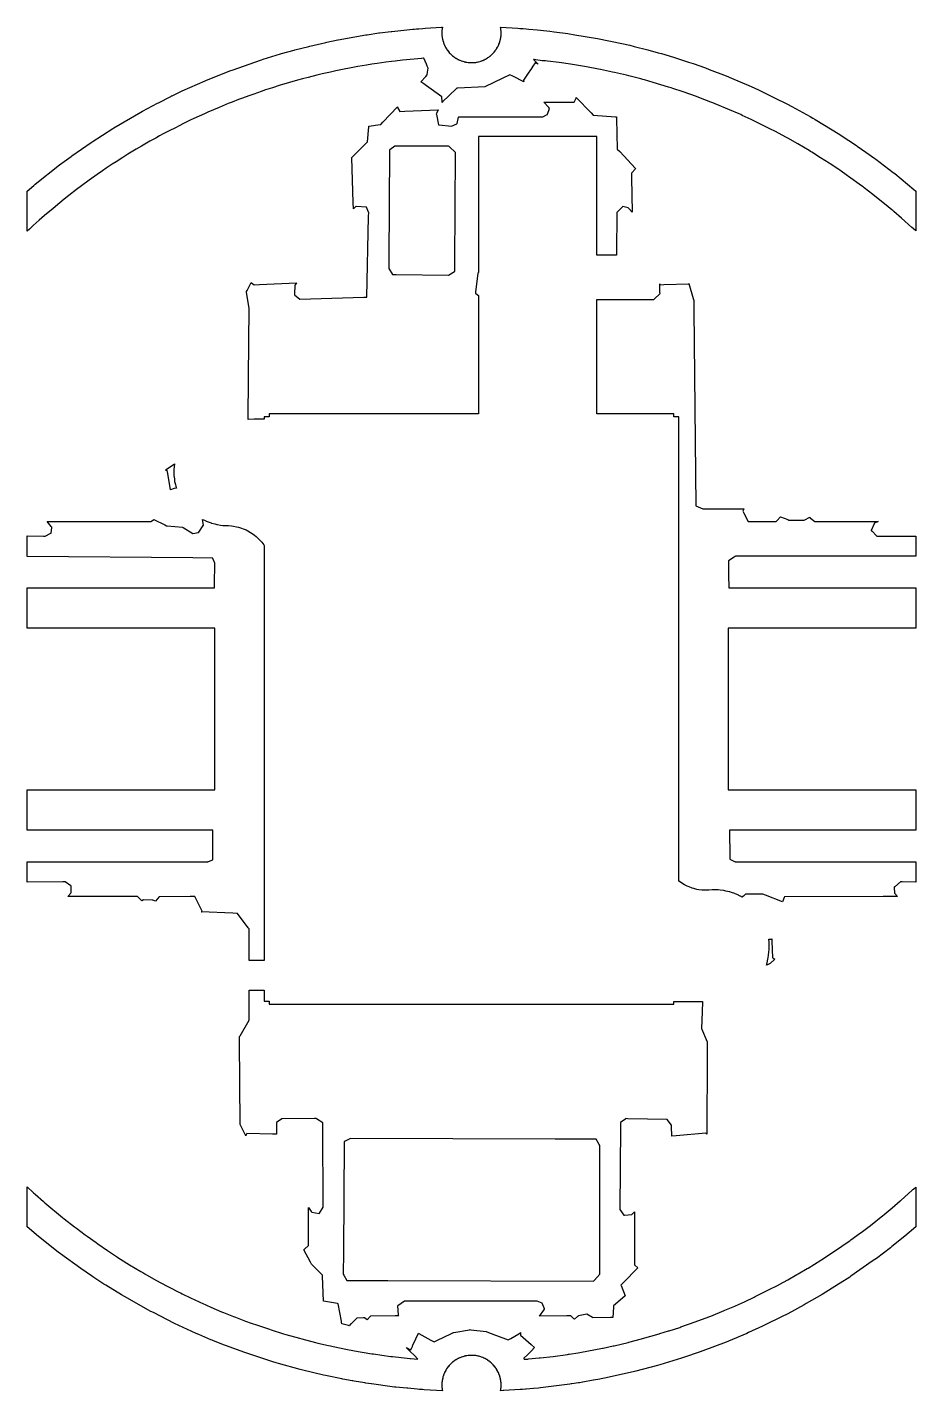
# Model space of a CAD drawing. Header units: millimetres. Extents: x -45 to 45, y -69 to 69.
import ezdxf

# ---------------------------------------------------------------- set-up
doc = ezdxf.new("R2010")
doc.units = ezdxf.units.MM
doc.layers.add('lower', color=7, linetype='Continuous')

msp = doc.modelspace()

# ---------------------------------------------------------------- linework, layer by layer
at = {"layer": 'lower'}
for points in [[(-44.34, 53.06), (-44.2, 53.17), (-41.73, 55.14), (-40.57, 55.99), (-40.5, 56.04), (-38.53, 57.41), (-38.41, 57.49), (-36.34, 58.82), (-36.22, 58.9), (-33.49, 60.49), (-33.34, 60.58), (-31.81, 61.4), (-31.72, 61.44), (-30.45, 62.08), (-30.38, 62.12), (-30.32, 62.14), (-29.3, 62.63), (-26.98, 63.66), (-26.85, 63.72), (-24.39, 64.7), (-24.25, 64.75), (-21.27, 65.79), (-21.1, 65.85), (-19.36, 66.38), (-19.26, 66.41), (-17.97, 66.77), (-17.9, 66.79), (-16.48, 67.15), (-16.39, 67.17), (-14.75, 67.55), (-14.66, 67.58), (-13.55, 67.81), (-13.49, 67.82), (-10.72, 68.31), (-10.56, 68.33), (-9.38, 68.51), (-9.32, 68.52), (-8.14, 68.67), (-8.07, 68.67), (-5.94, 68.89), (-5.81, 68.9), (-5.57, 68.92), (-5.56, 68.92), (-5.32, 68.94), (-4.92, 68.97), (-4.69, 68.98), (-3.03, 69.08), (-3.02, 69.08), (-2.97, 69.08), (-2.94, 69.08), (-2.94, 69.07), (-2.95, 69.07), (-2.96, 68.97), (-2.97, 68.95), (-2.98, 68.86), (-2.99, 68.79), (-2.99, 68.73), (-3, 68.67), (-3, 68.6), (-3, 68.54), (-3, 68.47), (-3, 68.41), (-3, 68.36), (-2.99, 68.28), (-2.99, 68.23), (-2.98, 68.14), (-2.97, 68.09), (-2.96, 68), (-2.95, 67.96), (-2.95, 67.94), (-2.93, 67.84), (-2.92, 67.81), (-2.9, 67.72), (-2.89, 67.69), (-2.88, 67.67), (-2.85, 67.57), (-2.84, 67.54), (-2.84, 67.52), (-2.8, 67.42), (-2.79, 67.4), (-2.78, 67.38), (-2.74, 67.28), (-2.73, 67.25), (-2.68, 67.16), (-2.67, 67.13), (-2.66, 67.11), (-2.61, 67.02), (-2.59, 66.99), (-2.54, 66.9), (-2.52, 66.88), (-2.51, 66.86), (-2.45, 66.77), (-2.43, 66.75), (-2.37, 66.66), (-2.35, 66.64), (-2.34, 66.62), (-2.26, 66.53), (-2.25, 66.51), (-2.17, 66.43), (-2.15, 66.41), (-2.14, 66.4), (-2.06, 66.32), (-2.04, 66.3), (-1.95, 66.22), (-1.94, 66.21), (-1.92, 66.19), (-1.83, 66.12), (-1.81, 66.11), (-1.72, 66.04), (-1.7, 66.03), (-1.68, 66.02), (-1.58, 65.95), (-1.56, 65.94), (-1.46, 65.88), (-1.44, 65.87), (-1.34, 65.82), (-1.32, 65.81), (-1.3, 65.8), (-1.2, 65.75), (-1.17, 65.74), (-1.07, 65.7), (-1.05, 65.69), (-1.03, 65.68), (-0.91, 65.64), (-0.89, 65.64), (-0.78, 65.6), (-0.76, 65.6), (-0.74, 65.59), (-0.63, 65.57), (-0.6, 65.56), (-0.49, 65.54), (-0.47, 65.54), (-0.35, 65.52), (-0.33, 65.52), (-0.31, 65.52), (-0.19, 65.51), (-0.17, 65.5), (-0.05, 65.5), (-0.03, 65.5), (-0.01, 65.5), (0.11, 65.5), (0.13, 65.5), (0.25, 65.51), (0.27, 65.51), (0.29, 65.51), (0.41, 65.53), (0.43, 65.53), (0.54, 65.55), (0.57, 65.55), (0.68, 65.58), (0.7, 65.58), (0.72, 65.59), (0.84, 65.62), (0.86, 65.63), (0.97, 65.66), (0.99, 65.67), (1.01, 65.68), (1.12, 65.72), (1.14, 65.73), (1.25, 65.77), (1.27, 65.78), (1.29, 65.79), (1.39, 65.84), (1.41, 65.85), (1.51, 65.91), (1.53, 65.92), (1.63, 65.98), (1.65, 65.99), (1.67, 66.01), (1.76, 66.07), (1.78, 66.09), (1.87, 66.16), (1.89, 66.17), (1.91, 66.19), (2, 66.26), (2.01, 66.28), (2.1, 66.35), (2.11, 66.37), (2.13, 66.39), (2.21, 66.47), (2.22, 66.49), (2.3, 66.57), (2.31, 66.59), (2.33, 66.61), (2.4, 66.7), (2.41, 66.72), (2.48, 66.81), (2.49, 66.83), (2.51, 66.85), (2.56, 66.94), (2.58, 66.97), (2.63, 67.06), (2.64, 67.08), (2.66, 67.11), (2.71, 67.2), (2.72, 67.24), (2.76, 67.34), (2.78, 67.37), (2.82, 67.47), (2.83, 67.51), (2.86, 67.61), (2.88, 67.64), (2.9, 67.74), (2.91, 67.78), (2.93, 67.88), (2.94, 67.92), (2.96, 68.02), (2.97, 68.06), (2.97, 68.12), (2.99, 68.2), (2.99, 68.27), (3, 68.35), (3, 68.43), (3, 68.5), (3, 68.54), (3, 68.61), (3, 68.65), (2.99, 68.71), (2.98, 68.8), (2.98, 68.85), (2.96, 68.96), (2.96, 68.98), (2.94, 69.08), (4.69, 68.98), (4.9, 68.97), (5.12, 68.96), (5.24, 68.95), (5.53, 68.92), (5.8, 68.9), (6.65, 68.82), (7.63, 68.72), (7.94, 68.69), (8.38, 68.63), (9.76, 68.45), (10.48, 68.33), (12.76, 67.96), (15.24, 67.43), (16.03, 67.26), (16.47, 67.15), (17.87, 66.8), (18.92, 66.5), (19.25, 66.41), (19.57, 66.32), (20.56, 66.02), (21.98, 65.55), (22.44, 65.4), (23.69, 64.96), (24.09, 64.81), (25.79, 64.15), (26.33, 63.94), (28.08, 63.18), (28.64, 62.94), (29.14, 62.7), (30.71, 61.95), (32.02, 61.28), (32.44, 61.06), (34.31, 60.03), (34.57, 59.88), (34.81, 59.74), (37.3, 58.22), (37.44, 58.13), (39, 57.1), (39.08, 57.04), (39.95, 56.44), (40.87, 55.77), (40.96, 55.71), (42.71, 54.38), (42.87, 54.25), (44.8, 52.66), (44.98, 52.52), (45, 52.5), (45, 48.44), (44.74, 48.68), (44.6, 48.8), (43.56, 49.74), (42.78, 50.41), (42.68, 50.5), (42.58, 50.58), (41.84, 51.19), (41.7, 51.3), (40.65, 52.15), (39.78, 52.81), (39.67, 52.9), (39.5, 53.02), (38.2, 53.97), (38.1, 54.04), (37.31, 54.59), (37.2, 54.66), (36.34, 55.23), (36.23, 55.3), (35.37, 55.86), (34.47, 56.42), (34.35, 56.49), (34.2, 56.58), (33.06, 57.26), (32.04, 57.83), (31.84, 57.94), (30.79, 58.51), (30.6, 58.61), (30.42, 58.7), (29.36, 59.24), (28.47, 59.67), (28.32, 59.74), (27.42, 60.16), (27.27, 60.23), (27.1, 60.3), (26.14, 60.73), (24.7, 61.32), (24.45, 61.43), (24.24, 61.51), (23.03, 61.97), (22.8, 62.06), (21.45, 62.54), (20.41, 62.88), (20.23, 62.94), (19.96, 63.03), (18.41, 63.5), (17.52, 63.75), (17.37, 63.79), (17.15, 63.85), (15.93, 64.17), (15.71, 64.22), (14.49, 64.51), (14.28, 64.55), (13.07, 64.81), (12.86, 64.85), (11.64, 65.08), (10.44, 65.28), (10.24, 65.32), (10.03, 65.35), (8.87, 65.52), (7.7, 65.66), (7.5, 65.69), (7.15, 65.68), (6.53, 65.79), (6.35, 65.81), (6.29, 65.81), (6.35, 65.75), (6.74, 65.36), (6.46, 65.48), (6.46, 65.48), (6.23, 65.14), (6, 64.81), (5.97, 64.76), (5.74, 64.42), (5.27, 63.72), (5.27, 63.69), (5.29, 63.56), (4.19, 64.12), (3.9, 64.27), (2.32, 63.51), (2.2, 63.46), (1.41, 63.08), (1.36, 63.06), (-1.37, 62.93), (-1.5, 62.92), (-1.57, 62.86), (-2.95, 61.52), (-2.95, 61.51), (-2.98, 61.45), (-2.98, 61.53), (-2.99, 62.03), (-4.56, 63.16), (-4.83, 63.35), (-5.13, 63.57), (-4.63, 64.11), (-4.5, 64.25), (-4.45, 64.54), (-4.42, 64.74), (-4.42, 64.75), (-4.39, 64.95), (-4.48, 65.14), (-4.56, 65.34), (-4.71, 65.66), (-4.83, 65.94), (-4.85, 65.94), (-5.06, 65.92), (-5.8, 65.86), (-6.98, 65.74), (-7.72, 65.66), (-8.09, 65.62), (-8.67, 65.54), (-9.55, 65.42), (-10.1, 65.34), (-10.64, 65.25), (-11.5, 65.11), (-12.35, 64.95), (-12.89, 64.85), (-13.75, 64.67), (-14.29, 64.55), (-15.14, 64.35), (-15.68, 64.23), (-16.56, 64), (-17.11, 63.86), (-17.62, 63.72), (-18.42, 63.5), (-19.49, 63.17), (-20.17, 62.96), (-20.87, 62.73), (-21.31, 62.59), (-22.06, 62.32), (-22.54, 62.15), (-23.19, 61.91), (-23.61, 61.76), (-24.24, 61.51), (-24.65, 61.35), (-25.57, 60.97), (-26.15, 60.72), (-26.71, 60.48), (-27.06, 60.32), (-27.59, 60.08), (-28.44, 59.69), (-29.16, 59.33), (-29.61, 59.11), (-30, 58.91), (-30.63, 58.59), (-31.23, 58.27), (-31.61, 58.07), (-31.99, 57.86), (-32.58, 57.53), (-33.43, 57.04), (-33.96, 56.73), (-34.8, 56.21), (-35.32, 55.89), (-35.98, 55.46), (-36.39, 55.2), (-37, 54.79), (-37.39, 54.53), (-37.91, 54.16), (-38.73, 53.58), (-39.51, 53), (-40.01, 52.64), (-40.78, 52.03), (-41.27, 51.65), (-41.71, 51.3), (-42.39, 50.73), (-43.25, 50), (-43.79, 49.53), (-44.4, 48.98), (-44.79, 48.63), (-45, 48.43), (-45, 52.48), (-44.34, 53.06)], [(-11.97, 50.68), (-11.98, 51.34), (-12.12, 55.87), (-12.12, 55.87), (-12.17, 55.87), (-10.74, 57.27), (-10.54, 57.47), (-10.41, 58.98), (-10.4, 59.05), (-9.24, 59.22), (-9.18, 59.23), (-8.97, 59.46), (-7.51, 61.02), (-7.48, 60.96), (-7.25, 60.55), (-6.76, 60.57), (-3.36, 60.71), (-3.54, 60.36), (-3.57, 60.31), (-3.56, 60.26), (-3.33, 59.21), (-3.27, 59.2), (-2.02, 59.06), (-1.49, 59.31), (-1.46, 59.33), (-1.31, 59.97), (-1.3, 60), (-0.91, 60), (7.21, 60.01), (7.67, 60.25), (7.69, 60.26), (7.7, 60.29), (7.89, 60.86), (7.82, 60.94), (7.33, 61.51), (7.72, 61.51), (10.41, 61.5), (10.59, 61.91), (10.61, 61.97), (12.12, 60.4), (12.33, 60.17), (14.59, 60.01), (14.7, 60), (14.7, 59.85), (14.77, 56.72), (15.01, 56.48), (16.63, 54.78), (16.58, 54.72), (16.2, 54.31), (16.21, 53.81), (16.27, 50.34), (15.93, 50.72), (15.88, 50.77), (15.86, 50.78), (15.34, 50.91), (15.31, 50.89), (14.72, 50.3), (14.7, 46.2), (14.7, 46), (14.47, 46), (12.7, 45.99), (12.7, 46.22), (12.7, 56.86), (12.7, 58), (1.25, 58), (0.7, 58), (0.7, 56.86), (0.7, 44.65), (0.7, 44.22), (0.64, 44.17), (0.63, 44.17), (0.42, 42.25), (0.41, 42.15), (0.45, 42.12), (0.7, 41.89), (0.7, 41.62), (0.7, 30.99), (0.7, 29.9), (-18.09, 29.9), (-20.5, 29.9), (-20.5, 29.71), (-20.5, 29.6), (-20.81, 29.6), (-21, 29.6), (-21, 29.46), (-21, 29.37), (-22, 29.36), (-22.62, 29.35), (-22.58, 33.64), (-22.51, 40.63), (-22.78, 42.22), (-22.79, 42.3), (-22.73, 42.41), (-22.31, 43.23), (-22.27, 43.2), (-22, 43), (-21.46, 43.03), (-17.73, 43.19), (-17.87, 42.98), (-17.89, 42.95), (-17.94, 42.04), (-17.94, 41.99), (-17.92, 41.97), (-17.4, 41.52), (-10.92, 41.72), (-10.61, 41.72), (-10.42, 49.92), (-10.41, 50.32), (-10.42, 50.34), (-10.65, 50.86), (-11.67, 50.92), (-11.72, 50.92), (-11.75, 50.89), (-11.97, 50.68)], [(-8.39, 44.68), (-8.36, 44.64), (-8.01, 44.04), (-7.62, 44.03), (-2.32, 43.96), (-1.73, 44.32), (-1.69, 44.34), (-1.68, 45.17), (-1.61, 56.4), (-2.27, 57), (-2.32, 57.04), (-7.37, 57.04), (-7.75, 57.04), (-8.27, 56.68), (-8.31, 56.66), (-8.38, 45.51), (-8.39, 44.68)], [(28.61, 15.49), (27.67, 15.49), (26.73, 15.49), (26.71, 15.47), (26.68, 15.45), (26.64, 15.42), (26.6, 15.4), (26.05, 15), (26.05, 14.89), (26.05, 14.69), (26.05, 14.34), (26.05, 13.6), (26.06, 12.28), (33.68, 12.29), (45, 12.29), (45, 8.2), (26.99, 8.2), (26, 8.2), (26, 8.17), (26, 8.17), (26, 8.17), (26, 7.42), (26, 7.42), (26, 7.41), (26, 7.41), (26, 6.72), (26, 6.71), (26, 6.7), (26, 6.69), (26, 6.68), (26, 6.67), (26, 6.66), (26, 6.66), (26, 6.65), (26, 6.64), (26, 6.64), (26, 6.63), (26, 6.62), (26, 6.62), (26, 6.61), (26, -5.63), (26, -6.69), (26, -6.69), (26, -6.7), (26, -6.7), (26, -6.71), (26, -6.72), (26, -6.72), (26, -6.73), (26, -6.74), (26, -6.75), (26, -6.76), (26, -6.77), (26, -6.78), (26, -6.79), (26, -6.8), (26, -7.43), (26, -7.43), (26, -7.44), (26, -8.14), (26, -8.14), (26, -8.14), (26, -8.14), (26, -8.2), (45, -8.2), (45, -12.29), (38.32, -12.29), (26.15, -12.29), (26.15, -13.1), (26.16, -14.22), (26.16, -14.7), (26.16, -14.97), (26.16, -15.12), (26.16, -15.22), (26.63, -15.44), (26.66, -15.46), (26.69, -15.47), (26.71, -15.48), (26.73, -15.49), (28.61, -15.49), (45, -15.5), (45, -17.54), (43.63, -17.52), (43.55, -17.51), (43.46, -17.51), (42.87, -18.01), (42.85, -18.02), (42.84, -18.03), (42.84, -18.03), (42.83, -18.04), (42.83, -18.04), (42.82, -18.04), (42.82, -18.04), (42.82, -18.05), (42.82, -18.05), (42.82, -18.08), (42.85, -18.66), (42.89, -18.71), (43.16, -19), (41.7, -19.01), (31.71, -19.03), (31.68, -19.09), (31.49, -19.55), (29.77, -18.85), (29.52, -18.75), (27.91, -18.77), (27.77, -18.78), (27.54, -18.95), (27.4, -19.06), (27.31, -19), (27.26, -18.97), (27.24, -18.96), (27.22, -18.95), (26.91, -18.81), (26.72, -18.72), (26.69, -18.71), (26.68, -18.7), (26.35, -18.6), (26.16, -18.53), (26.13, -18.52), (26.11, -18.52), (25.78, -18.45), (25.57, -18.4), (25.55, -18.4), (25.53, -18.4), (25.19, -18.36), (24.98, -18.34), (24.96, -18.34), (24.94, -18.34), (24.6, -18.34), (24.39, -18.34), (24.38, -18.34), (24.37, -18.34), (24.04, -18.36), (23.84, -18.37), (23.52, -18.36), (23.33, -18.35), (23.02, -18.31), (22.83, -18.28), (22.52, -18.19), (22.34, -18.14), (22.04, -18.03), (21.86, -17.96), (21.59, -17.81), (21.41, -17.73), (21.16, -17.55), (21, -17.45), (21, 0.44), (21, 29.6), (20.69, 29.6), (20.5, 29.6), (20.5, 29.71), (20.5, 29.9), (13.59, 29.9), (12.7, 29.9), (12.7, 30.99), (12.7, 41.28), (12.7, 41.51), (17.8, 41.51), (18.46, 41.51), (18.49, 41.54), (19.1, 42.09), (19.09, 42.21), (19.08, 43.07), (19.08, 43.06), (19.11, 43), (19.48, 43.01), (22, 43.07), (22, 43.08), (22.02, 43.13), (22.45, 41.61), (22.51, 41.38), (22.52, 40.43), (22.71, 20.6), (22.74, 20.59), (23.43, 20.3), (23.96, 20.3), (27.61, 20.29), (27.6, 20.26), (27.49, 20.04), (27.56, 19.91), (28.04, 19), (28.4, 19), (30.87, 19.01), (30.93, 19.07), (31.3, 19.49), (32.05, 19.19), (32.16, 19.15), (32.23, 19.15), (33.69, 19.15), (33.77, 19.18), (34.28, 19.44), (34.28, 19.43), (34.27, 19.38), (34.33, 19.33), (34.77, 19), (40.36, 19), (41.18, 19), (40.84, 18.82), (40.8, 18.79), (40.78, 18.76), (40.5, 18.08), (40.5, 18.08), (40.5, 18.07), (40.5, 18.07), (40.51, 18.07), (40.51, 18.06), (40.52, 18.06), (40.53, 18.05), (40.54, 18.04), (41.06, 17.52), (41.32, 17.52), (45, 17.53), (45, 15.5), (28.61, 15.49)], [(-30.14, 24.26), (-30.14, 23.92), (-30.14, 23.71), (-30.14, 23.68), (-30.14, 23.67), (-30.1, 23.33), (-30.07, 23.12), (-30.07, 23.09), (-30.07, 23.07), (-29.99, 22.74), (-29.94, 22.54), (-29.94, 22.51), (-29.93, 22.5), (-29.91, 22.43), (-29.9, 22.39), (-30.12, 22.33), (-30.49, 22.22), (-30.53, 22.45), (-30.78, 24.05), (-30.8, 24.07), (-31, 24.22), (-30.42, 24.61), (-30.07, 24.84), (-30.11, 24.51), (-30.14, 24.31), (-30.14, 24.28), (-30.14, 24.26)], [(-42.51, 18.43), (-42.57, 18.5), (-42.97, 19), (-41.63, 19), (-32.45, 19), (-32.42, 19.03), (-32.19, 19.21), (-31.08, 18.65), (-30.91, 18.57), (-30.84, 18.56), (-29.27, 18.43), (-29.23, 18.41), (-29.23, 18.4), (-29.22, 18.4), (-29.21, 18.4), (-29.2, 18.39), (-28.22, 17.78), (-27.66, 17.9), (-27.65, 17.9), (-27.65, 17.91), (-27.64, 17.91), (-27.63, 17.91), (-27.62, 17.91), (-27.17, 18.6), (-27.16, 18.6), (-27.14, 18.64), (-27.2, 19), (-27.24, 19.22), (-27.04, 19.12), (-26.92, 19.06), (-26.89, 19.05), (-26.88, 19.04), (-26.56, 18.92), (-26.36, 18.85), (-26.34, 18.84), (-26.32, 18.83), (-25.99, 18.75), (-25.79, 18.7), (-25.76, 18.69), (-25.74, 18.69), (-25.41, 18.64), (-25.2, 18.61), (-25.17, 18.61), (-25.16, 18.61), (-24.82, 18.59), (-24.62, 18.59), (-24.3, 18.55), (-24.1, 18.53), (-23.8, 18.47), (-23.61, 18.43), (-23.31, 18.33), (-23.13, 18.27), (-22.84, 18.14), (-22.66, 18.06), (-22.39, 17.9), (-22.23, 17.8), (-21.98, 17.61), (-21.82, 17.49), (-21.6, 17.28), (-21.46, 17.15), (-21.25, 16.91), (-21.13, 16.76), (-21.05, 16.64), (-21, 16.57), (-21, -9.51), (-21, -25.5), (-21.57, -25.5), (-22.51, -25.5), (-22.51, -22.99), (-22.51, -22.29), (-22.61, -22.16), (-23.71, -20.72), (-24.17, -20.7), (-27.37, -20.57), (-27.36, -20.56), (-27.29, -20.48), (-27.39, -20.29), (-28.04, -19), (-28.5, -19.01), (-31.64, -19.03), (-31.69, -19.08), (-32.02, -19.49), (-32.28, -19.38), (-32.32, -19.37), (-32.36, -19.36), (-33.21, -19.34), (-33.23, -19.35), (-33.39, -19.44), (-33.45, -19.38), (-33.83, -19), (-40, -19), (-40.9, -19), (-40.6, -18.65), (-40.56, -18.6), (-40.56, -18.57), (-40.56, -18.56), (-40.55, -17.96), (-40.55, -17.95), (-40.56, -17.95), (-40.56, -17.95), (-40.57, -17.94), (-40.58, -17.93), (-40.6, -17.92), (-41.15, -17.51), (-41.28, -17.51), (-41.41, -17.52), (-45, -17.55), (-45, -15.5), (-28.61, -15.49), (-27.67, -15.49), (-26.73, -15.49), (-26.71, -15.48), (-26.69, -15.47), (-26.67, -15.46), (-26.64, -15.45), (-26.21, -15.28), (-26.21, -15.2), (-26.21, -15.08), (-26.2, -14.86), (-26.2, -14.48), (-26.2, -13.66), (-26.19, -12.28), (-34.27, -12.29), (-45, -12.29), (-45, -8.2), (-26, -8.2), (-26, -8.14), (-26, -8.14), (-26, -8.14), (-26, -7.41), (-26, -7.4), (-26, -7.39), (-26, -7.39), (-26, -6.72), (-26, -6.71), (-26, -6.7), (-26, -6.69), (-26, -6.68), (-26, -6.67), (-26, -6.66), (-26, -6.66), (-26, -6.65), (-26, -6.64), (-26, -6.64), (-26, -6.63), (-26, -6.62), (-26, -6.62), (-26, -6.61), (-26, 5.63), (-26, 6.69), (-26, 6.69), (-26, 6.7), (-26, 6.7), (-26, 6.71), (-26, 6.72), (-26, 6.72), (-26, 6.73), (-26, 6.74), (-26, 6.75), (-26, 6.76), (-26, 6.77), (-26, 6.78), (-26, 6.79), (-26, 6.8), (-26, 7.44), (-26, 7.45), (-26, 7.46), (-26, 8.17), (-26, 8.17), (-26, 8.17), (-26, 8.17), (-26, 8.2), (-45, 8.2), (-45, 12.28), (-41.35, 12.29), (-26.03, 12.28), (-26.02, 13.33), (-26.01, 14.08), (-26.01, 14.44), (-26.01, 14.64), (-26.01, 14.77), (-26.18, 15.18), (-26.19, 15.22), (-26.21, 15.24), (-26.22, 15.27), (-26.22, 15.29), (-28.22, 15.31), (-45, 15.45), (-45, 17.55), (-43.37, 17.51), (-43.28, 17.51), (-43.18, 17.51), (-42.63, 17.81), (-42.62, 17.81), (-42.61, 17.82), (-42.6, 17.82), (-42.59, 17.83), (-42.58, 17.83), (-42.51, 18.39), (-42.51, 18.4), (-42.51, 18.4), (-42.51, 18.41), (-42.51, 18.43)], [(30.13, -23.34), (30.22, -23.33), (30.37, -23.32), (30.38, -23.31), (30.43, -23.28), (30.44, -23.52), (30.49, -25.21), (30.52, -25.23), (30.72, -25.36), (30.26, -25.78), (30.19, -25.84), (29.99, -25.91), (29.87, -25.95), (29.94, -25.72), (29.98, -25.57), (29.99, -25.55), (29.99, -25.53), (30.06, -25.19), (30.1, -24.99), (30.1, -24.96), (30.1, -24.94), (30.13, -24.6), (30.15, -24.39), (30.15, -24.38), (30.15, -24.36), (30.15, -24.02), (30.15, -23.81), (30.15, -23.8), (30.15, -23.79), (30.14, -23.62), (30.13, -23.34)], [(16.23, -51.23), (16.27, -51.19), (16.5, -50.96), (16.5, -51.64), (16.5, -56.31), (16.55, -56.35), (16.86, -56.63), (15.35, -58.16), (15.12, -58.38), (15.15, -58.43), (15.58, -59.46), (15.53, -59.51), (14.37, -60.48), (14.37, -60.62), (14.32, -61.65), (14.07, -61.66), (12.3, -61.71), (12.29, -61.68), (12.29, -61.67), (12.27, -61.66), (11.69, -61.33), (10.84, -61.51), (10.8, -61.52), (10.75, -61.56), (10.43, -61.84), (10.38, -61.8), (10.05, -61.5), (9.65, -61.51), (6.9, -61.52), (7.34, -60.92), (7.4, -60.83), (7.39, -60.8), (7.17, -60.22), (7.15, -60.21), (6.65, -60.01), (6.03, -60.01), (-6.8, -60.01), (-7.46, -60.47), (-7.49, -60.49), (-7.44, -61.38), (-7.44, -61.43), (-7.43, -61.44), (-7.36, -61.51), (-7.73, -61.51), (-10.22, -61.53), (-10.27, -61.57), (-10.56, -61.9), (-10.85, -61.71), (-10.9, -61.69), (-10.93, -61.69), (-11.63, -61.72), (-12.19, -62.29), (-12.23, -62.32), (-12.4, -62.5), (-12.46, -62.48), (-13.13, -62.29), (-13.16, -62.13), (-13.18, -62.04), (-13.49, -60.27), (-13.56, -60.26), (-15, -60), (-15.09, -57.49), (-15.1, -57.37), (-15.15, -57.32), (-16.2, -56.25), (-16.3, -56.07), (-16.98, -54.79), (-16.92, -54.74), (-16.5, -54.36), (-16.5, -53.87), (-16.5, -50.51), (-16.24, -50.92), (-16.21, -50.97), (-16.17, -50.98), (-15.43, -51.12), (-15.41, -51.09), (-15.01, -50.47), (-15.07, -42.32), (-15.07, -41.93), (-15.7, -41.53), (-15.73, -41.51), (-15.89, -41.51), (-19.2, -41.52), (-19.74, -41.91), (-19.77, -41.93), (-19.77, -42.08), (-19.77, -43.1), (-20.15, -43.09), (-22.75, -43.03), (-22.86, -43.21), (-22.87, -43.24), (-23.37, -42.25), (-23.45, -42.1), (-23.49, -33.61), (-23.5, -33.2), (-23.45, -33.12), (-22.51, -31.52), (-22.51, -30.85), (-22.51, -28.5), (-21.57, -28.5), (-21, -28.5), (-21, -29.18), (-21, -29.6), (-20.69, -29.6), (-20.5, -29.6), (-20.5, -29.71), (-20.5, -29.9), (-16.78, -29.9), (2.41, -29.9), (11.99, -29.9), (20.5, -29.9), (20.5, -29.75), (20.5, -29.65), (21.61, -29.65), (23.41, -29.65), (23.37, -30.69), (23.3, -32.37), (23.86, -33.73), (23.89, -33.8), (23.88, -34.98), (23.85, -43.08), (23.84, -43.07), (23.75, -43), (20.73, -43.26), (20.29, -43.29), (20.27, -42.32), (20.26, -42.17), (19.83, -41.61), (19.81, -41.59), (15.85, -41.52), (15.65, -41.51), (15.63, -41.53), (15.09, -41.89), (15.08, -42.3), (15.01, -50.71), (15.43, -51.28), (15.45, -51.3), (15.49, -51.3), (16.23, -51.23)], [(-12.99, -57.27), (-12.93, -57.37), (-12.63, -57.9), (-8.47, -57.91), (12.35, -57.99), (12.45, -57.87), (12.99, -57.27), (12.99, -55.09), (12.99, -44.22), (12.93, -44.12), (12.63, -43.6), (8.48, -43.58), (-12.27, -43.51), (-12.79, -43.81), (-12.9, -43.87), (-12.98, -55.03), (-12.99, -57.27)], [(43.91, -53.41), (42.58, -54.48), (42.43, -54.6), (41.01, -55.67), (40.85, -55.79), (40.6, -55.96), (38.41, -57.49), (38.31, -57.56), (37.35, -58.19), (37.17, -58.3), (35.52, -59.32), (33.9, -60.26), (33.71, -60.37), (32.03, -61.28), (31.84, -61.38), (31.6, -61.5), (29.48, -62.55), (28.05, -63.2), (27.89, -63.27), (26.02, -64.06), (25.81, -64.15), (23.42, -65.05), (23.15, -65.15), (21.48, -65.72), (21.29, -65.79), (19.09, -66.45), (18.85, -66.53), (16.64, -67.11), (16.39, -67.18), (13.46, -67.82), (13.13, -67.89), (13.12, -67.89), (13, -67.91), (12.37, -68.02), (12.33, -68.03), (11.29, -68.22), (11.26, -68.22), (10.93, -68.28), (10.88, -68.29), (10.88, -68.29), (10.87, -68.29), (10.84, -68.29), (10.15, -68.4), (10.09, -68.4), (9.97, -68.42), (8.88, -68.57), (7, -68.79), (6.79, -68.81), (6.27, -68.86), (5.55, -68.92), (5.47, -68.93), (5.18, -68.95), (4.94, -68.97), (3.28, -69.07), (3.22, -69.07), (2.94, -69.08), (2.96, -68.97), (2.97, -68.95), (2.98, -68.84), (2.99, -68.8), (2.99, -68.75), (3, -68.65), (3, -68.59), (3, -68.5), (3, -68.47), (3, -68.39), (3, -68.36), (2.99, -68.32), (2.99, -68.23), (2.98, -68.2), (2.98, -68.16), (2.97, -68.07), (2.96, -68.04), (2.95, -67.95), (2.94, -67.92), (2.94, -67.89), (2.91, -67.79), (2.91, -67.76), (2.9, -67.73), (2.87, -67.64), (2.86, -67.61), (2.83, -67.51), (2.82, -67.48), (2.81, -67.46), (2.77, -67.36), (2.76, -67.33), (2.72, -67.24), (2.71, -67.21), (2.7, -67.19), (2.65, -67.09), (2.64, -67.07), (2.58, -66.97), (2.57, -66.95), (2.56, -66.93), (2.5, -66.84), (2.48, -66.82), (2.42, -66.73), (2.4, -66.7), (2.39, -66.69), (2.32, -66.6), (2.3, -66.58), (2.23, -66.49), (2.21, -66.48), (2.2, -66.46), (2.12, -66.38), (2.1, -66.36), (2.02, -66.28), (2, -66.26), (1.98, -66.25), (1.9, -66.18), (1.88, -66.16), (1.79, -66.09), (1.77, -66.08), (1.67, -66.01), (1.65, -66), (1.64, -65.99), (1.54, -65.92), (1.52, -65.91), (1.42, -65.86), (1.4, -65.84), (1.38, -65.83), (1.27, -65.78), (1.25, -65.77), (1.14, -65.73), (1.12, -65.72), (1.1, -65.71), (0.99, -65.67), (0.97, -65.66), (0.86, -65.63), (0.84, -65.62), (0.73, -65.59), (0.71, -65.58), (0.68, -65.58), (0.57, -65.55), (0.55, -65.55), (0.43, -65.53), (0.41, -65.53), (0.39, -65.53), (0.27, -65.51), (0.25, -65.51), (0.13, -65.5), (0.11, -65.5), (-0.01, -65.5), (-0.03, -65.5), (-0.05, -65.5), (-0.17, -65.5), (-0.19, -65.51), (-0.31, -65.52), (-0.33, -65.52), (-0.35, -65.52), (-0.47, -65.54), (-0.49, -65.54), (-0.6, -65.56), (-0.62, -65.57), (-0.74, -65.59), (-0.76, -65.6), (-0.78, -65.6), (-0.89, -65.64), (-0.92, -65.64), (-1.03, -65.68), (-1.05, -65.69), (-1.07, -65.7), (-1.18, -65.74), (-1.2, -65.75), (-1.3, -65.8), (-1.32, -65.81), (-1.34, -65.82), (-1.45, -65.87), (-1.47, -65.88), (-1.57, -65.94), (-1.58, -65.95), (-1.68, -66.02), (-1.7, -66.03), (-1.72, -66.04), (-1.81, -66.11), (-1.83, -66.12), (-1.92, -66.2), (-1.94, -66.21), (-1.96, -66.23), (-2.04, -66.3), (-2.06, -66.32), (-2.14, -66.4), (-2.16, -66.42), (-2.17, -66.43), (-2.25, -66.52), (-2.27, -66.53), (-2.34, -66.62), (-2.35, -66.64), (-2.42, -66.73), (-2.44, -66.75), (-2.45, -66.77), (-2.51, -66.86), (-2.53, -66.88), (-2.58, -66.98), (-2.6, -67), (-2.61, -67.02), (-2.66, -67.12), (-2.68, -67.15), (-2.72, -67.24), (-2.74, -67.28), (-2.78, -67.38), (-2.8, -67.41), (-2.83, -67.51), (-2.85, -67.55), (-2.88, -67.65), (-2.89, -67.69), (-2.91, -67.79), (-2.92, -67.83), (-2.93, -67.87), (-2.95, -67.97), (-2.96, -68.02), (-2.97, -68.11), (-2.98, -68.16), (-2.99, -68.24), (-2.99, -68.31), (-3, -68.39), (-3, -68.46), (-3, -68.54), (-3, -68.62), (-2.99, -68.68), (-2.99, -68.78), (-2.98, -68.82), (-2.97, -68.93), (-2.96, -68.96), (-2.94, -69.08), (-4.78, -68.98), (-4.97, -68.96), (-5.18, -68.95), (-5.26, -68.95), (-5.52, -68.92), (-6.46, -68.84), (-6.55, -68.84), (-7.66, -68.72), (-7.79, -68.71), (-8.03, -68.68), (-10.12, -68.4), (-10.16, -68.4), (-10.72, -68.31), (-10.79, -68.3), (-10.8, -68.3), (-11.89, -68.11), (-12.03, -68.09), (-12.07, -68.09), (-12.09, -68.08), (-13.02, -67.91), (-13.12, -67.89), (-14.8, -67.54), (-14.99, -67.5), (-17.1, -66.99), (-17.34, -66.94), (-19.54, -66.32), (-19.79, -66.25), (-20.12, -66.15), (-23.05, -65.19), (-24.82, -64.54), (-25.02, -64.46), (-26.13, -64.02), (-26.26, -63.97), (-26.4, -63.91), (-27.63, -63.39), (-27.88, -63.27), (-30.07, -62.27), (-32.23, -61.17), (-32.47, -61.05), (-35.16, -59.53), (-35.46, -59.36), (-37.05, -58.38), (-37.23, -58.27), (-38.25, -57.6), (-38.36, -57.53), (-38.49, -57.44), (-39.59, -56.69), (-41.64, -55.2), (-41.87, -55.03), (-43.86, -53.45), (-44.08, -53.27), (-44.33, -53.06), (-45, -52.48), (-45, -48.43), (-44.36, -49.02), (-44.2, -49.16), (-43.37, -49.9), (-43.22, -50.03), (-42.4, -50.72), (-42.25, -50.85), (-41.42, -51.52), (-41.27, -51.65), (-40.22, -52.47), (-40.03, -52.61), (-39.12, -53.3), (-38.95, -53.42), (-38.02, -54.08), (-37.85, -54.2), (-36.86, -54.88), (-36.68, -55.01), (-35.86, -55.54), (-35.71, -55.64), (-35.55, -55.74), (-34.64, -56.31), (-33.5, -57), (-33.29, -57.12), (-33.09, -57.23), (-31.98, -57.87), (-30.84, -58.48), (-30.64, -58.59), (-29.66, -59.09), (-29.48, -59.18), (-29.32, -59.25), (-28.45, -59.68), (-27.59, -60.08), (-27.44, -60.15), (-27.28, -60.22), (-26.42, -60.61), (-25.31, -61.08), (-25.11, -61.16), (-24.1, -61.56), (-23.92, -61.63), (-22.88, -62.03), (-22.69, -62.1), (-22.51, -62.16), (-21.49, -62.52), (-20.47, -62.86), (-20.28, -62.93), (-19.03, -63.31), (-18.81, -63.38), (-17.44, -63.77), (-17.19, -63.84), (-15.8, -64.19), (-15.55, -64.26), (-14.48, -64.51), (-14.29, -64.55), (-14.02, -64.61), (-12.55, -64.91), (-11.47, -65.11), (-11.28, -65.14), (-11.09, -65.17), (-10.09, -65.34), (-9.94, -65.36), (-9.1, -65.48), (-8.17, -65.61), (-8, -65.63), (-6.52, -65.79), (-6.25, -65.82), (-6.18, -65.82), (-5.43, -65.89), (-5.79, -65.53), (-6.2, -65.11), (-6.61, -64.71), (-6.18, -64.95), (-6.17, -64.96), (-6.06, -64.73), (-5.99, -64.59), (-5.93, -64.44), (-5.91, -64.4), (-5.38, -63.25), (-5.33, -63.27), (-4.12, -63.95), (-3.79, -64.14), (-2.45, -63.5), (-2.35, -63.45), (-1.81, -63.19), (-1.78, -63.18), (-0.21, -62.91), (-0.14, -62.89), (-0.06, -62.9), (1.48, -63.09), (1.54, -63.11), (2.43, -63.45), (2.52, -63.49), (3.72, -63.94), (3.98, -63.79), (4.8, -63.31), (4.97, -63.2), (4.98, -63.29), (4.98, -63.32), (4.98, -63.44), (6.03, -64.39), (6.07, -64.42), (6.39, -64.72), (6.04, -65.07), (5.68, -65.44), (5.31, -65.8), (5.31, -65.81), (5.32, -65.9), (5.65, -65.88), (5.7, -65.87), (5.78, -65.86), (6.85, -65.76), (6.95, -65.75), (8.26, -65.6), (9.71, -65.4), (9.81, -65.39), (9.88, -65.38), (10.8, -65.23), (10.96, -65.2), (13.28, -64.77), (13.35, -64.76), (14.34, -64.54), (14.44, -64.52), (15.87, -64.19), (15.95, -64.16), (17.21, -63.84), (17.33, -63.8), (19.02, -63.32), (19.09, -63.3), (19.97, -63.03), (20.04, -63.01), (21.11, -62.66), (21.21, -62.62), (22.66, -62.11), (24.03, -61.59), (24.13, -61.56), (24.23, -61.52), (25.59, -60.96), (25.66, -60.93), (26.67, -60.5), (26.73, -60.47), (27.66, -60.06), (27.72, -60.03), (28.63, -59.6), (28.73, -59.55), (30.1, -58.87), (31.05, -58.37), (31.12, -58.34), (31.18, -58.31), (32.03, -57.84), (32.95, -57.32), (33.02, -57.28), (33.08, -57.25), (33.99, -56.71), (34.09, -56.65), (35.39, -55.85), (35.48, -55.79), (36.77, -54.95), (38.26, -53.92), (38.37, -53.85), (38.44, -53.8), (39.41, -53.09), (39.47, -53.04), (40.42, -52.33), (41.67, -51.33), (41.76, -51.26), (41.82, -51.22), (42.63, -50.54), (43.44, -49.85), (43.5, -49.8), (44.64, -48.77), (44.72, -48.7), (44.77, -48.65), (45, -48.44), (45, -52.49), (43.91, -53.41)]]:
    msp.add_lwpolyline(points, close=True, dxfattribs=at)

doc.saveas('drawing.dxf')
